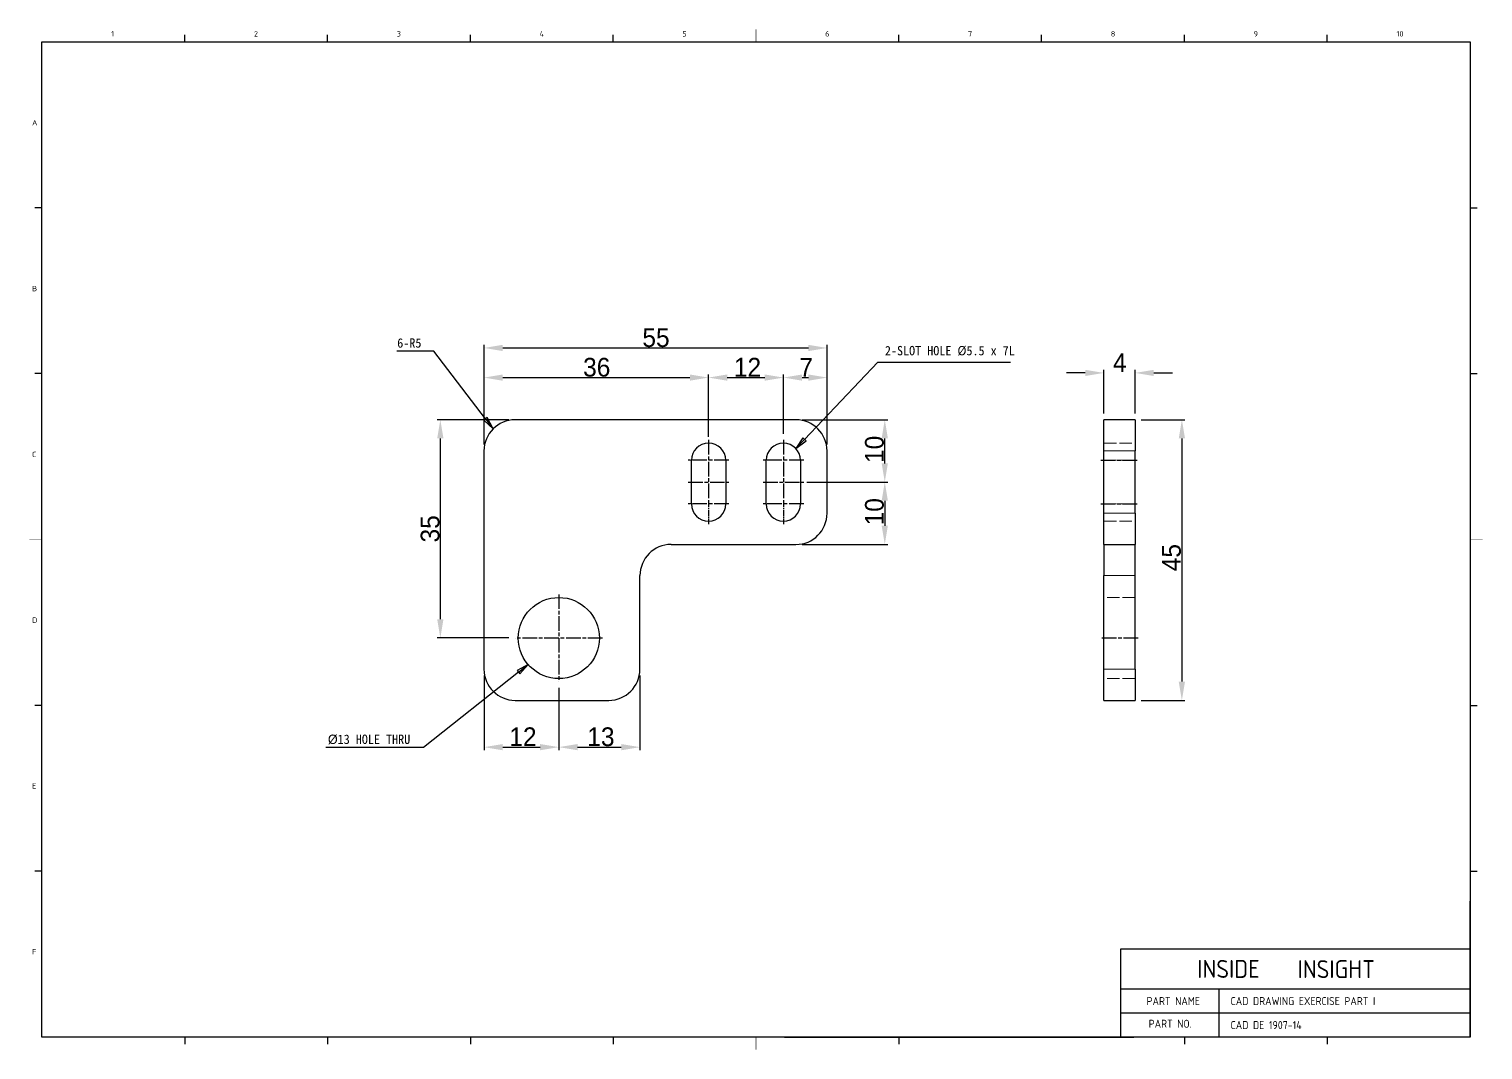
# Model space of a CAD drawing. Header units: inches. Extents: x 328 to 12229, y 132 to 477.
# Drawn here: x 5406.7 to 5639.8, y 136.9 to 300.6 of the extents above; entities that cross this region are included whole.
import ezdxf

# ---------------------------------------------------------------- set-up
doc = ezdxf.new("R2010")
doc.units = ezdxf.units.IN
doc.header["$MEASUREMENT"] = 0
for name, pattern in [('C2', [7.05, 6, -0.4, 0.25, -0.4]), ('CHAIN', [0.3543, 0.2362, -0.0295, 0.0591, -0.0295]), ('D2', [11.2, 8, -0.8, 0.4, -0.8, 0.4, -0.8]), ('DASHED', [0.2068, 0.1655, -0.0413])]:
    doc.linetypes.add(name, pattern=pattern)
doc.layers.add('1', color=1, linetype='C2')
doc.layers.add('3', color=3, linetype='D2')
for name, color, linetype, lineweight in [('2', 6, 'DASHED', 18), ('4', 7, 'Continuous', 9), ('7', 7, 'Continuous', 30), ('DIMENSION', 3, 'Continuous', 25)]:
    doc.layers.add(name, color=color, linetype=linetype, lineweight=lineweight)
doc.styles.add('A', font='GENISO', dxfattribs={"bigfont": 'WHGTXT'})
doc.styles.get("Standard").update_dxf_attribs({"font": 'gulim.ttc'})
doc.styles.add('주 문자 (MNL)_3', font='gulim.ttc')
doc.dimstyles.new('Copy of inside insight-1', dxfattribs={"dimscale": 100, "dimtxt": 3, "dimasz": 3, "dimexe": 0.5, "dimexo": 1, "dimgap": 0.09, "dimtad": 1, "dimdec": 0, "dimzin": 0, "dimdsep": 46, "dimtxsty": 'Standard', "dimcen": 0.09, "dimdle": 1, "dimclrd": 3, "dimclre": 3, "dimclrt": 2, "dimadec": 0, "dimazin": 0, "dimtfac": 1, "dimtdec": 0, "dimtofl": 0, "dimtmove": 0, "dimatfit": 3, "dimfxl": 0, "dimtolj": 1, "dimtzin": 0, "dimarcsym": 0})

# ---------------------------------------------------------------- blocks, each defined once
blk = doc.blocks.new('*D288')
at = {"layer": 'Defpoints', "color": 0}
for p in [(5479.65, 197.96), (5491.65, 195.96), (5491.65, 185.46)]:
    blk.add_point(p, dxfattribs=at)
at = {"layer": 'DIMENSION', "color": 3, "lineweight": -2}
for p, q in [((5479.65, 196.96), (5479.65, 184.96)), ((5491.65, 194.96), (5491.65, 184.96)), ((5482.65, 185.46), (5488.65, 185.46))]:
    blk.add_line(p, q, dxfattribs=at)
at = {"layer": 'DIMENSION', "color": 3}
for points in [[(5482.65, 185.96), (5482.65, 184.96), (5479.65, 185.46)], [(5488.65, 184.96), (5488.65, 185.96), (5491.65, 185.46)]]:
    blk.add_solid(points, dxfattribs=at)
at = {"layer": 'DIMENSION', "color": 2, "insert": (5483.71, 188.63), "char_height": 3, "attachment_point": 1}
blk.add_mtext('\\A1;12', dxfattribs=at)
blk = doc.blocks.new('*D289')
at = {"layer": 'Defpoints', "color": 0}
for p in [(5515.65, 244.71), (5515.65, 234.21), (5479.65, 232.96)]:
    blk.add_point(p, dxfattribs=at)
at = {"layer": 'DIMENSION', "color": 3, "lineweight": -2}
for p, q in [((5479.65, 233.96), (5479.65, 245.21)), ((5515.65, 235.21), (5515.65, 245.21)), ((5482.65, 244.71), (5512.65, 244.71))]:
    blk.add_line(p, q, dxfattribs=at)
at = {"layer": 'DIMENSION', "color": 3}
for points in [[(5482.65, 245.21), (5482.65, 244.21), (5479.65, 244.71)], [(5512.65, 244.21), (5512.65, 245.21), (5515.65, 244.71)]]:
    blk.add_solid(points, dxfattribs=at)
at = {"layer": 'DIMENSION', "color": 2, "insert": (5495.54, 247.87), "char_height": 3, "attachment_point": 1}
blk.add_mtext('\\A1;36', dxfattribs=at)
blk = doc.blocks.new('*D290')
at = {"layer": 'Defpoints', "color": 0}
for p in [(5527.65, 244.71), (5515.65, 234.71), (5527.65, 234.71)]:
    blk.add_point(p, dxfattribs=at)
at = {"layer": 'DIMENSION', "color": 3, "lineweight": -2}
for p, q in [((5515.65, 235.71), (5515.65, 245.21)), ((5527.65, 235.71), (5527.65, 245.21)), ((5518.65, 244.71), (5524.65, 244.71))]:
    blk.add_line(p, q, dxfattribs=at)
at = {"layer": 'DIMENSION', "color": 3}
for points in [[(5518.65, 245.21), (5518.65, 244.21), (5515.65, 244.71)], [(5524.65, 244.21), (5524.65, 245.21), (5527.65, 244.71)]]:
    blk.add_solid(points, dxfattribs=at)
at = {"layer": 'DIMENSION', "color": 2, "insert": (5519.71, 247.88), "char_height": 3, "attachment_point": 1}
blk.add_mtext('\\A1;12', dxfattribs=at)
blk = doc.blocks.new('*D291')
at = {"layer": 'Defpoints', "color": 0}
for p in [(5534.65, 244.71), (5527.65, 234.71), (5534.65, 232.96)]:
    blk.add_point(p, dxfattribs=at)
at = {"layer": 'DIMENSION', "color": 3, "lineweight": -2}
for p, q in [((5527.65, 235.71), (5527.65, 245.21)), ((5534.65, 233.96), (5534.65, 245.21)), ((5530.65, 244.71), (5531.65, 244.71))]:
    blk.add_line(p, q, dxfattribs=at)
at = {"layer": 'DIMENSION', "color": 3}
for points in [[(5530.65, 245.21), (5530.65, 244.21), (5527.65, 244.71)], [(5531.65, 244.21), (5531.65, 245.21), (5534.65, 244.71)]]:
    blk.add_solid(points, dxfattribs=at)
at = {"layer": 'DIMENSION', "color": 2, "insert": (5530.21, 247.87), "char_height": 3, "attachment_point": 1}
blk.add_mtext('\\A1;7', dxfattribs=at)
blk = doc.blocks.new('*D292')
at = {"layer": 'Defpoints', "color": 0}
for p in [(5529.65, 237.96), (5543.9, 237.96), (5530.4, 227.96)]:
    blk.add_point(p, dxfattribs=at)
at = {"layer": 'DIMENSION', "color": 3, "lineweight": -2}
for p, q in [((5530.65, 237.96), (5544.4, 237.96)), ((5543.9, 230.96), (5543.9, 234.96)), ((5531.4, 227.96), (5544.4, 227.96))]:
    blk.add_line(p, q, dxfattribs=at)
at = {"layer": 'DIMENSION', "color": 3}
for points in [[(5544.4, 234.96), (5543.4, 234.96), (5543.9, 237.96)], [(5543.4, 230.96), (5544.4, 230.96), (5543.9, 227.96)]]:
    blk.add_solid(points, dxfattribs=at)
at = {"layer": 'DIMENSION', "color": 2, "insert": (5540.73, 231.02), "char_height": 3, "attachment_point": 1, "rotation": 90}
blk.add_mtext('\\A1;10', dxfattribs=at)
blk = doc.blocks.new('*D293')
at = {"layer": 'Defpoints', "color": 0}
for p in [(5530.9, 227.96), (5529.65, 217.96), (5543.9, 217.96)]:
    blk.add_point(p, dxfattribs=at)
at = {"layer": 'DIMENSION', "color": 3, "lineweight": -2}
for p, q in [((5531.9, 227.96), (5544.4, 227.96)), ((5543.9, 224.96), (5543.9, 220.96)), ((5530.65, 217.96), (5544.4, 217.96))]:
    blk.add_line(p, q, dxfattribs=at)
at = {"layer": 'DIMENSION', "color": 3}
for points in [[(5544.4, 224.96), (5543.4, 224.96), (5543.9, 227.96)], [(5543.4, 220.96), (5544.4, 220.96), (5543.9, 217.96)]]:
    blk.add_solid(points, dxfattribs=at)
at = {"layer": 'DIMENSION', "color": 2, "insert": (5540.73, 221.02), "char_height": 3, "attachment_point": 1, "rotation": 90}
blk.add_mtext('\\A1;10', dxfattribs=at)
blk = doc.blocks.new('*D295')
at = {"layer": 'Defpoints', "color": 0}
for p in [(5584.03, 237.96), (5584.03, 192.96), (5591.53, 192.96)]:
    blk.add_point(p, dxfattribs=at)
at = {"layer": 'DIMENSION', "color": 3, "lineweight": -2}
for p, q in [((5585.03, 237.96), (5592.03, 237.96)), ((5591.53, 234.96), (5591.53, 195.96)), ((5585.03, 192.96), (5592.03, 192.96))]:
    blk.add_line(p, q, dxfattribs=at)
at = {"layer": 'DIMENSION', "color": 3}
for points in [[(5592.03, 234.96), (5591.03, 234.96), (5591.53, 237.96)], [(5591.03, 195.96), (5592.03, 195.96), (5591.53, 192.96)]]:
    blk.add_solid(points, dxfattribs=at)
at = {"layer": 'DIMENSION', "color": 2, "insert": (5588.36, 213.66), "char_height": 3, "attachment_point": 1, "rotation": 90}
blk.add_mtext('\\A1;45', dxfattribs=at)
blk = doc.blocks.new('*D296')
at = {"layer": 'Defpoints', "color": 0}
for p in [(5579.03, 245.46), (5579.03, 237.96), (5584.03, 237.96)]:
    blk.add_point(p, dxfattribs=at)
at = {"layer": 'DIMENSION', "color": 3, "lineweight": -2}
for p, q in [((5576.03, 245.46), (5573.03, 245.46)), ((5579.03, 238.96), (5579.03, 245.96)), ((5584.03, 238.96), (5584.03, 245.96)), ((5587.03, 245.46), (5590.03, 245.46))]:
    blk.add_line(p, q, dxfattribs=at)
at = {"layer": 'DIMENSION', "color": 3}
for points in [[(5576.03, 244.96), (5576.03, 245.96), (5579.03, 245.46)], [(5587.03, 245.96), (5587.03, 244.96), (5584.03, 245.46)]]:
    blk.add_solid(points, dxfattribs=at)
at = {"layer": 'DIMENSION', "color": 2, "insert": (5580.48, 248.62), "char_height": 3, "attachment_point": 1}
blk.add_mtext('\\A1;4', dxfattribs=at)
blk = doc.blocks.new('*D297')
at = {"layer": 'Defpoints', "color": 0}
for p in [(5491.65, 195.96), (5504.65, 197.96), (5504.65, 185.46)]:
    blk.add_point(p, dxfattribs=at)
at = {"layer": 'DIMENSION', "color": 3, "lineweight": -2}
for p, q in [((5504.65, 196.96), (5504.65, 184.96)), ((5491.65, 194.96), (5491.65, 184.96)), ((5494.65, 185.46), (5501.65, 185.46))]:
    blk.add_line(p, q, dxfattribs=at)
at = {"layer": 'DIMENSION', "color": 3}
for points in [[(5494.65, 185.96), (5494.65, 184.96), (5491.65, 185.46)], [(5501.65, 184.96), (5501.65, 185.96), (5504.65, 185.46)]]:
    blk.add_solid(points, dxfattribs=at)
at = {"layer": 'DIMENSION', "color": 2, "insert": (5496.21, 188.63), "char_height": 3, "attachment_point": 1}
blk.add_mtext('\\A1;13', dxfattribs=at)
blk = doc.blocks.new('*D298')
at = {"layer": 'Defpoints', "color": 0}
for p in [(5534.65, 249.46), (5479.65, 232.96), (5534.65, 232.96)]:
    blk.add_point(p, dxfattribs=at)
at = {"layer": 'DIMENSION', "color": 3, "lineweight": -2}
for p, q in [((5479.65, 233.96), (5479.65, 249.96)), ((5482.65, 249.46), (5531.65, 249.46)), ((5534.65, 233.96), (5534.65, 249.96))]:
    blk.add_line(p, q, dxfattribs=at)
at = {"layer": 'DIMENSION', "color": 3}
for points in [[(5482.65, 249.96), (5482.65, 248.96), (5479.65, 249.46)], [(5531.65, 248.96), (5531.65, 249.96), (5534.65, 249.46)]]:
    blk.add_solid(points, dxfattribs=at)
at = {"layer": 'DIMENSION', "color": 2, "insert": (5505.04, 252.62), "char_height": 3, "attachment_point": 1}
blk.add_mtext('\\A1;55', dxfattribs=at)
blk = doc.blocks.new('Filled-1')
at = {"color": 0}
for p, q in [((0, 0), (-1, 0.17)), ((-1, 0.17), (-1, -0.17)), ((-1, 0), (0, 0)), ((-1, -0.17), (0, 0))]:
    blk.add_line(p, q, dxfattribs=at)
at = {"color": 0, "flags": 128}
blk.add_lwpolyline([(-1, -0.17), (0, 0), (-1, 0.17), (-1, -0.17)], dxfattribs=at)
at = {"color": 0}
blk.add_solid([(-1, -0.17), (0, 0), (-1, 0.17), (-1, -0.17)], dxfattribs=at)
blk = doc.blocks.new('*D301')
at = {"layer": 'Defpoints', "color": 0}
for p in [(5472.65, 237.96), (5484.65, 237.96), (5484.65, 202.96)]:
    blk.add_point(p, dxfattribs=at)
at = {"layer": 'DIMENSION', "color": 3, "lineweight": -2}
for p, q in [((5483.65, 237.96), (5472.15, 237.96)), ((5472.65, 205.96), (5472.65, 234.96)), ((5483.65, 202.96), (5472.15, 202.96))]:
    blk.add_line(p, q, dxfattribs=at)
at = {"layer": 'DIMENSION', "color": 3}
for points in [[(5473.15, 234.96), (5472.15, 234.96), (5472.65, 237.96)], [(5472.15, 205.96), (5473.15, 205.96), (5472.65, 202.96)]]:
    blk.add_solid(points, dxfattribs=at)
at = {"layer": 'DIMENSION', "color": 2, "insert": (5471.02, 220.46), "char_height": 3, "attachment_point": 5, "rotation": 90}
blk.add_mtext('\\A1;35', dxfattribs=at)

msp = doc.modelspace()

# ---------------------------------------------------------------- linework, layer by layer
at = {"linetype": 'Continuous'}
for p, q in [((5408.775639, 298.527928), (5637.735639, 298.527928)), ((5408.775639, 138.975928), (5408.775639, 298.527928)), ((5637.735639, 298.527928), (5637.735639, 138.975928)), ((5637.735639, 138.975928), (5408.775639, 138.975928))]:
    msp.add_line(p, q, dxfattribs=at)
at = {"layer": '1', "linetype": 'CHAIN', "ltscale": 9.878633}
for p, q in [((5515.648628, 234.706149), (5515.648628, 224.310922)), ((5527.648628, 234.706149), (5527.648628, 224.773947)), ((5518.898628, 231.456149), (5512.398628, 231.456149)), ((5530.898628, 231.456149), (5524.398628, 231.456149)), ((5578.529696, 231.456149), (5584.529696, 231.456149)), ((5512.398628, 227.956149), (5518.898628, 227.956149)), ((5524.398628, 227.956149), (5530.898628, 227.956149)), ((5518.898628, 224.456149), (5512.398628, 224.456149)), ((5530.898628, 224.456149), (5524.398628, 224.456149)), ((5578.529696, 224.456149), (5584.529696, 224.456149)), ((5491.648628, 209.956149), (5491.648628, 195.956149)), ((5498.648628, 202.956149), (5484.648628, 202.956149)), ((5584.529696, 202.956149), (5578.529696, 202.956149))]:
    msp.add_line(p, q, dxfattribs=at)
at = {"layer": '1', "linetype": 'CHAIN', "ltscale": 4.166978}
for p, q in [((5515.648628, 224.956149), (5515.648628, 221.206149)), ((5527.648628, 224.956149), (5527.648628, 221.206149))]:
    msp.add_line(p, q, dxfattribs=at)
at = {"layer": '2', "ltscale": 12.088975}
for p, q in [((5579.029696, 234.206149), (5584.029696, 234.206149)), ((5579.029696, 231.456149), (5584.029696, 231.456149)), ((5579.029696, 224.456149), (5584.029696, 224.456149)), ((5579.029696, 221.706149), (5584.029696, 221.706149)), ((5584.029696, 209.456149), (5579.029696, 209.456149)), ((5584.029696, 196.456149), (5579.029696, 196.456149))]:
    msp.add_line(p, q, dxfattribs=at)
at = {"layer": '3', "color": 3, "linetype": 'Continuous'}
for p, q in [((5431.671639, 298.527928), (5431.671639, 299.679928)), ((5454.567639, 298.527928), (5454.567639, 299.679928)), ((5500.359639, 298.527928), (5500.359639, 299.679928)), ((5546.151639, 298.527928), (5546.151639, 299.679928)), ((5569.047639, 298.527928), (5569.047639, 299.679928)), ((5591.943639, 298.527928), (5591.943639, 299.679928)), ((5614.839639, 298.527928), (5614.839639, 299.679928)), ((5408.775639, 271.945528), (5407.623639, 271.945528)), ((5637.735639, 271.945528), (5638.887639, 271.945528)), ((5408.775639, 245.363128), (5407.623639, 245.363128)), ((5637.735639, 245.363128), (5638.887639, 245.363128)), ((5408.775639, 192.140728), (5407.623639, 192.140728)), ((5637.735639, 192.140728), (5638.887639, 192.140728)), ((5408.775639, 165.558328), (5407.623639, 165.558328)), ((5637.735639, 165.558328), (5638.887639, 165.558328)), ((5637.735639, 138.975928), (5637.735639, 160.787608)), ((5637.735639, 153.089368), (5581.709559, 153.089368)), ((5581.709559, 153.089368), (5581.709559, 138.975928)), ((5637.735639, 146.674168), (5581.709559, 146.674168)), ((5597.533719, 138.975928), (5597.533719, 146.674168)), ((5637.735639, 142.825048), (5581.709559, 142.825048)), ((5431.671639, 138.975928), (5431.671639, 137.823928)), ((5454.567639, 138.975928), (5454.567639, 137.823928)), ((5477.463639, 138.975928), (5477.463639, 137.823928)), ((5500.359639, 138.975928), (5500.359639, 137.823928)), ((5527.800021, 138.975928), (5583.826101, 138.975928)), ((5546.151639, 138.975928), (5546.151639, 137.823928)), ((5591.943639, 138.975928), (5591.943639, 137.823928)), ((5614.839639, 138.975928), (5614.839639, 137.823928))]:
    msp.add_line(p, q, dxfattribs=at)
at = {"layer": '3', "linetype": 'Continuous'}
msp.add_line((5477.463639, 298.527928), (5477.463639, 299.679928), dxfattribs=at)
at = {"layer": '3', "color": 3, "linetype": 'Continuous', "const_width": 0.0864}
for points in [[(5523.255639, 298.527928), (5523.255639, 300.543928)], [(5408.775639, 218.751928), (5406.759639, 218.751928)], [(5637.735639, 218.751928), (5639.751639, 218.751928)], [(5523.255639, 138.975928), (5523.255639, 136.959928)]]:
    msp.add_lwpolyline(points, dxfattribs=at)
at = {"layer": '4'}
for p, q in [((5579.029696, 232.956149), (5584.029696, 232.956149)), ((5584.029696, 222.956149), (5579.029696, 222.956149)), ((5579.029696, 212.956149), (5584.029696, 212.956149)), ((5584.029696, 197.956149), (5579.029696, 197.956149))]:
    msp.add_line(p, q, dxfattribs=at)
at = {"layer": '7'}
for p, q in [((5529.648628, 237.956149), (5484.648628, 237.956149)), ((5579.029696, 232.956149), (5579.029696, 237.956149)), ((5584.029696, 237.956149), (5579.029696, 237.956149)), ((5584.029696, 237.956149), (5584.029696, 232.956149)), ((5479.648628, 232.956149), (5479.648628, 197.956149)), ((5512.898628, 224.456149), (5512.898628, 231.456149)), ((5518.398628, 231.456149), (5518.398628, 224.456149)), ((5524.898628, 224.456149), (5524.898628, 231.456149)), ((5530.398628, 231.456149), (5530.398628, 224.456149)), ((5534.648628, 222.956149), (5534.648628, 232.956149)), ((5579.029696, 222.956149), (5579.029696, 232.956149)), ((5584.029696, 222.956149), (5584.029696, 232.956149)), ((5579.029696, 217.956149), (5579.029696, 222.956149)), ((5584.029696, 222.956149), (5584.029696, 217.956149)), ((5509.648628, 217.956149), (5529.648628, 217.956149)), ((5579.029696, 217.956149), (5584.029696, 217.956149)), ((5579.029696, 217.956149), (5579.029696, 212.956149)), ((5584.029696, 212.956149), (5584.029696, 217.956149)), ((5504.648628, 197.956149), (5504.648628, 212.956149)), ((5579.029696, 197.956149), (5579.029696, 212.956149)), ((5584.029696, 197.956149), (5584.029696, 212.956149)), ((5579.029696, 192.956149), (5579.029696, 197.956149)), ((5584.029696, 197.956149), (5584.029696, 192.956149)), ((5484.648628, 192.956149), (5499.648628, 192.956149)), ((5579.029696, 192.956149), (5584.029696, 192.956149))]:
    msp.add_line(p, q, dxfattribs=at)
msp.add_circle((5491.648628, 202.956149), 6.5, dxfattribs=at)
for centre, radius, start, end in [((5484.648628, 232.956149), 5, 90, 180), ((5529.648628, 232.956149), 5, 0, 90), ((5515.648628, 231.456149), 2.75, 0, 180), ((5527.648628, 231.456149), 2.75, 0, 180), ((5515.648628, 224.456149), 2.75, 180, 0), ((5527.648628, 224.456149), 2.75, 180, 0), ((5529.648628, 222.956149), 5, 270, 0), ((5509.648628, 212.956149), 5, 90, 180), ((5484.648628, 197.956149), 5, 180, 270), ((5499.648628, 197.956149), 5, 270, 0)]:
    msp.add_arc(centre, radius, start, end, dxfattribs=at)
at = {"layer": 'DIMENSION'}
for p, q in [((5471.616306, 248.97067), (5465.661351, 248.97067)), ((5479.901897, 238.083223), (5471.616306, 248.97067)), ((5531.02713, 234.792615), (5542.79269, 247.166347)), ((5542.79269, 247.166347), (5564.047946, 247.166347)), ((5485.155983, 197.472101), (5469.96716, 185.418708)), ((5469.96716, 185.418708), (5454.285479, 185.418708))]:
    msp.add_line(p, q, dxfattribs=at)

# ---------------------------------------------------------------- block references
at = {"layer": 'DIMENSION', "xscale": 2, "yscale": 2, "zscale": 2}
for p, rotation in [((5481.113094, 236.491683), 307.271946239725), ((5529.648984, 233.343231), 226.4432210013411), ((5486.722622, 198.71534), 38.43446064446723)]:
    msp.add_blockref('Filled-1', p, dxfattribs=dict(at, rotation=rotation))

# ---------------------------------------------------------------- texts
at = {"linetype": 'Continuous', "style": 'A'}
for s, height, p in [('1', 0.864, (5419.863639, 299.391928)), ('2', 0.864, (5442.759639, 299.391928)), ('3', 0.864, (5465.655639, 299.391928)), ('4', 0.864, (5488.551639, 299.391928)), ('5', 0.864, (5511.447639, 299.391928)), ('6', 0.864, (5534.343639, 299.391928)), ('7', 0.864, (5557.239639, 299.391928)), ('8', 0.864, (5580.135639, 299.391928)), ('9', 0.864, (5603.031639, 299.391928)), ('10', 0.864, (5625.927639, 299.391928)), ('A', 0.864, (5407.191639, 285.135928)), ('B', 0.864, (5407.191639, 258.553528)), ('C', 0.864, (5407.191639, 231.971128)), ('D', 0.864, (5407.191639, 205.388728)), ('E', 0.864, (5407.191639, 178.806328)), ('F', 0.864, (5407.191639, 152.223928)), ('INSIDE', 2.8758557, (5593.994115, 148.467199)), ('INSIGHT', 2.8758557, (5610.080068, 148.430705)), ('PART NAME', 1.28304, (5585.875917, 144.108088)), ('CAD DRAWING EXERCISE PART I', 1.28304, (5599.339917, 144.108088)), ('PART NO.', 1.28304, (5586.215023, 140.472808)), ('CAD DE 1907-14', 1.28304, (5599.339917, 140.258968))]:
    msp.add_text(s, height=height, dxfattribs=at).set_placement(p)
at = {"layer": 'DIMENSION', "char_height": 1.50000006, "style": '주 문자 (MNL)_3'}
for s, insert, width, attachment_point in [('\\f굴림체|b0|i0;6-R5', (5469.616306, 251.00971), 3.97927463, 3), ('\\f굴림체|b0|i0;2-SLOT HOLE Ø5.5 x 7L', (5543.92037, 249.780257), 29.15868408, 1)]:
    msp.add_mtext(s, dxfattribs=dict(at, insert=insert, width=width, attachment_point=attachment_point))
at = {"layer": 'DIMENSION', "insert": (5467.821774, 187.471553), "char_height": 1.50000006, "width": 13.75499602, "attachment_point": 3, "line_spacing_factor": 0.525, "style": '주 문자 (MNL)_3'}
msp.add_mtext('{\\fAIGDT|b0|i0|c1|p0;Ø\\f굴림체|b0|i0|c1|p0;13 HOLE THRU}', dxfattribs=at)

# ---------------------------------------------------------------- dimensions: what is measured, and where the dimension line sits
at = {"layer": 'DIMENSION'}
for base, p1, p2, angle, picture, middle in [((5534.648628, 249.456149), (5479.648628, 232.956149), (5534.648628, 232.956149), 180, '*D298', (5507.148628, 249.456149)), ((5515.648628, 244.706149), (5479.648628, 232.956149), (5515.648628, 234.206149), 180, '*D289', (5497.648628, 244.706149)), ((5527.648628, 244.706149), (5515.648628, 234.706149), (5527.648628, 234.706149), 180, '*D290', (5521.648628, 244.706149)), ((5534.648628, 244.706149), (5527.648628, 234.706149), (5534.648628, 232.956149), 180, '*D291', (5531.148628, 244.706149)), ((5543.898628, 237.956149), (5530.398628, 227.956149), (5529.648628, 237.956149), 90, '*D292', (5543.898628, 232.956149)), ((5591.529696, 192.956149), (5584.029696, 237.956149), (5584.029696, 192.956149), 90, '*D295', (5591.529696, 215.804521)), ((5543.898628, 217.956149), (5530.898628, 227.956149), (5529.648628, 217.956149), 270, '*D293', (5543.898628, 222.956149)), ((5491.648628, 185.462276), (5479.648628, 197.956149), (5491.648628, 195.956149), 180, '*D288', (5485.648628, 185.462276)), ((5504.648628, 185.462276), (5491.648628, 195.956149), (5504.648628, 197.956149), 180, '*D297', (5498.148628, 185.462276))]:
    dim = msp.add_linear_dim(base=base, p1=p1, p2=p2, angle=angle, dimstyle='Copy of inside insight-1', override={"dimscale": 1, "dimsah": 1}, dxfattribs=at)
    dim.commit()
    dim.dimension.update_dxf_attribs({"geometry": picture, "text_midpoint": middle, "dimtype": 160})
dim = msp.add_linear_dim(base=(5579.029696, 245.456149), p1=(5584.029696, 237.956149), p2=(5579.029696, 237.956149), angle=180, text='4', dimstyle='Copy of inside insight-1', override={"dimscale": 1, "dimsah": 1}, dxfattribs=at)
dim.commit()
dim.dimension.update_dxf_attribs({"geometry": '*D296', "text_midpoint": (5581.529696, 245.456149), "dimtype": 160})
dim = msp.add_linear_dim(base=(5472.648628, 237.956149), p1=(5484.648628, 202.956149), p2=(5484.648628, 237.956149), angle=90, dimstyle='Copy of inside insight-1', override={"dimscale": 1, "dimlfac": 1, "dimtxsty": 'Standard', "dimsah": 1, "dimtmove": 1, "dimtolj": 1}, dxfattribs=at)
dim.commit()
dim.dimension.update_dxf_attribs({"geometry": '*D301', "text_midpoint": (5471.021128, 220.456149)})

doc.saveas('drawing.dxf')
